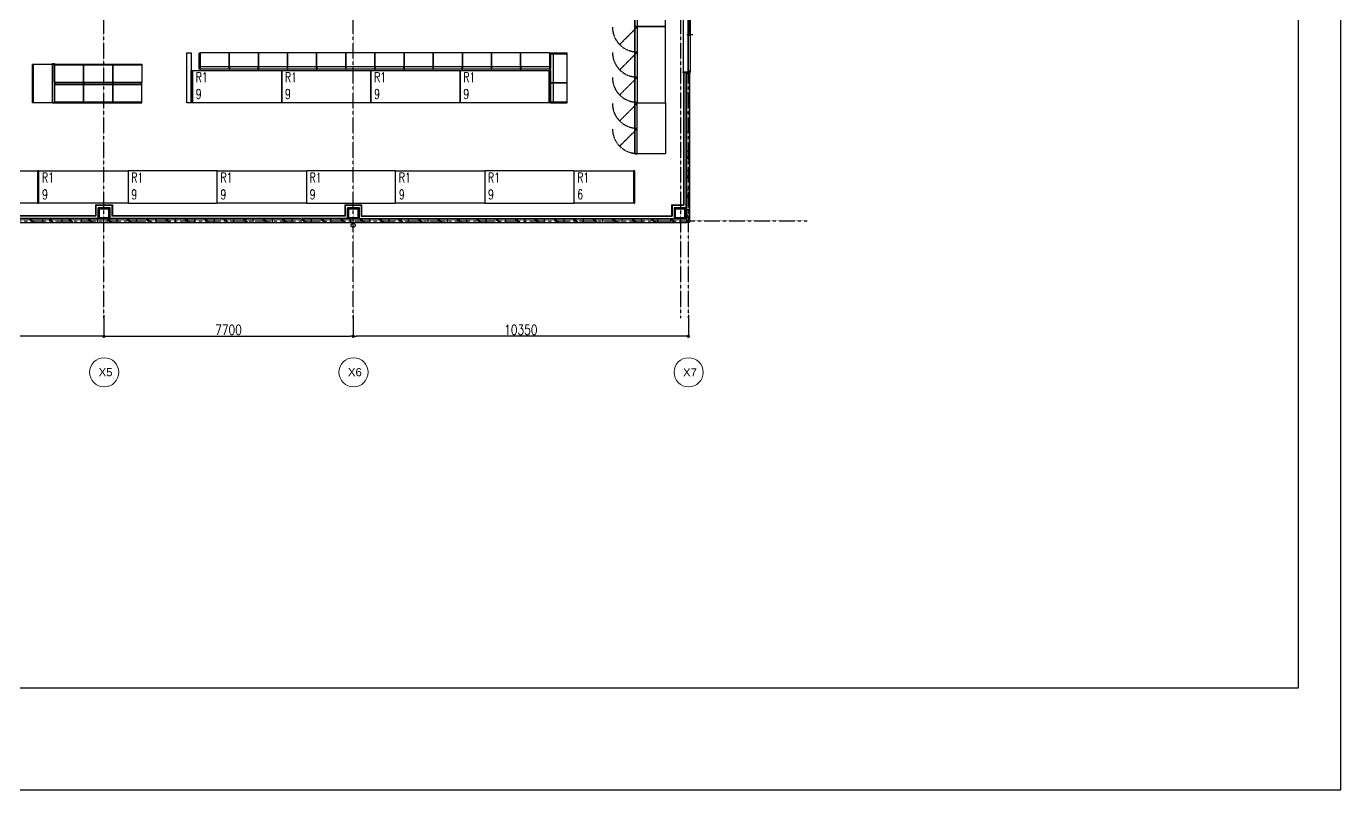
# Model space of a CAD drawing. Header units: millimetres. Extents: x 0 to 181737, y 0 to 59400.
# Drawn here: x 137601 to 178200, y 0 to 23582 of the extents above; entities that cross this region are included whole.
import ezdxf

# ---------------------------------------------------------------- set-up
doc = ezdxf.new("R2010")
doc.units = ezdxf.units.MM
doc.header["$LTSCALE"] = 0.2
for name, pattern in [('CENTER', [50.8, 31.75, -6.35, 6.35, -6.35]), ('HIDDEN', [9.525, 6.35, -3.175]), ('HIDDEN2', [0.1875, 0.125, -0.0625])]:
    doc.linetypes.add(name, pattern=pattern)
doc.layers.get('Defpoints').update_dxf_attribs({"color": 5})
for name, color, linetype in [('A_寸法', 7, 'Continuous'), ('A_建築', 8, 'Continuous'), ('A_建築（下図）', 8, 'Continuous'), ('A_建築（軽鉄下地）', 8, 'Continuous'), ('A_通り番号', 8, 'Continuous'), ('冷設', 8, 'HIDDEN')]:
    doc.layers.add(name, color=color, linetype=linetype)
doc.layers.add('A_通芯', color=8, linetype='CENTER', plot=False)
doc.layers.add('冷設_種類', color=213, linetype='HIDDEN', plot=False)
doc.styles.add('Dim', font='simplex.shx', dxfattribs={"width": 0.8, "bigfont": 'extfont2.shx'})
doc.styles.add('PDF Arial', font='arial.ttf')
doc.styles.get("Standard").update_dxf_attribs({"font": 'simplex.shx', "width": 0.8, "bigfont": 'extfont2.shx'})
doc.dimstyles.new('1-1', dxfattribs={"dimtxt": 3, "dimasz": 1, "dimexe": 1, "dimexo": 0, "dimgap": 1, "dimtad": 1, "dimdec": 0, "dimtxsty": 'Dim', "dimblk": 'DOT', "dimcen": 0, "dimadec": 0, "dimazin": 0, "dimtfac": 1, "dimtdec": 0, "dimtix": 1, "dimtmove": 2, "dimatfit": 3, "dimldrblk": '引出矢', "dimfxl": 1, "dimarcsym": 0})

# ---------------------------------------------------------------- blocks, each defined once
blk = doc.blocks.new('_Dot')
at = {"color": 0, "linetype": 'ByBlock', "lineweight": -2}
blk.add_line((-0.5, 0), (-1, 0), dxfattribs=at)
at = {"color": 0, "linetype": 'ByBlock', "const_width": 0.5}
blk.add_lwpolyline([(-0.25, 0, 1), (0.25, 0, 1)], format="xyb", close=True, dxfattribs=at)
blk = doc.blocks.new('*D28')
at = {"layer": 'A_寸法', "lineweight": -2, "transparency": 16777216}
for p, q in [((129800, 14663), (129800, 14005)), ((140000, 14663), (140000, 14005)), ((139900, 14006), (129900, 14006))]:
    blk.add_line(p, q, dxfattribs=at)
at = {"layer": 'Defpoints', "color": 0, "transparency": 16777216}
for p in [(129800, 14663), (140000, 14663), (129800, 14006)]:
    blk.add_point(p, dxfattribs=at)
at = {"layer": 'A_寸法', "lineweight": -2, "transparency": 16777216, "xscale": 100, "yscale": 100, "zscale": 100, "rotation": 180}
blk.add_blockref('_Dot', (129800, 14006), dxfattribs=at)
at = {"layer": 'A_寸法', "lineweight": -2, "transparency": 16777216, "xscale": 100, "yscale": 100, "zscale": 100}
blk.add_blockref('_Dot', (140000, 14006), dxfattribs=at)
at = {"layer": 'A_寸法', "transparency": 16777216, "insert": (134900, 14206), "char_height": 300, "attachment_point": 5, "style": 'Dim'}
blk.add_mtext('10200', dxfattribs=at)
blk = doc.blocks.new('引出矢')
at = {"color": 0, "linetype": 'ByBlock', "lineweight": -2}
for p, q in [((-3.86, 1.04), (0, 0)), ((0, 0), (-1, 0)), ((-3.86, -1.04), (0, 0))]:
    blk.add_line(p, q, dxfattribs=at)
blk = doc.blocks.new('*D29')
at = {"layer": 'A_寸法', "lineweight": -2, "transparency": 16777216}
for p, q in [((140000, 14663), (140000, 14005)), ((147700, 14663), (147700, 14005)), ((140100, 14006), (147600, 14006))]:
    blk.add_line(p, q, dxfattribs=at)
at = {"layer": 'Defpoints', "color": 0, "transparency": 16777216}
for p in [(140000, 14663), (147700, 14663), (147700, 14006)]:
    blk.add_point(p, dxfattribs=at)
at = {"layer": 'A_寸法', "lineweight": -2, "transparency": 16777216, "xscale": 100, "yscale": 100, "zscale": 100, "rotation": 180}
blk.add_blockref('_Dot', (140000, 14006), dxfattribs=at)
at = {"layer": 'A_寸法', "lineweight": -2, "transparency": 16777216, "xscale": 100, "yscale": 100, "zscale": 100}
blk.add_blockref('_Dot', (147700, 14006), dxfattribs=at)
at = {"layer": 'A_寸法', "transparency": 16777216, "insert": (143850, 14206), "char_height": 300, "attachment_point": 5, "style": 'Dim'}
blk.add_mtext('7700', dxfattribs=at)
blk = doc.blocks.new('*D30')
at = {"layer": 'A_寸法', "lineweight": -2, "transparency": 16777216}
for p, q in [((147700, 14663), (147700, 14005)), ((158050, 14663), (158050, 14005)), ((157950, 14006), (147800, 14006))]:
    blk.add_line(p, q, dxfattribs=at)
at = {"layer": 'Defpoints', "color": 0}
for p in [(147700, 14663), (158050, 14663), (147700, 14006)]:
    blk.add_point(p, dxfattribs=at)
at = {"layer": 'A_寸法', "lineweight": -2, "transparency": 16777216, "xscale": 100, "yscale": 100, "zscale": 100, "rotation": 180}
blk.add_blockref('_Dot', (147700, 14006), dxfattribs=at)
at = {"layer": 'A_寸法', "lineweight": -2, "transparency": 16777216, "xscale": 100, "yscale": 100, "zscale": 100}
blk.add_blockref('_Dot', (158050, 14006), dxfattribs=at)
at = {"layer": 'A_寸法', "transparency": 16777216, "insert": (152875, 14206), "char_height": 300, "attachment_point": 5, "style": 'Dim'}
blk.add_mtext('10350', dxfattribs=at)

msp = doc.modelspace()

# ---------------------------------------------------------------- linework, layer by layer
at = {"layer": 'A_建築'}
for p, q in [((157900, 22140), (157900, 18065)), ((139740, 18065), (140260, 18065)), ((139740, 18065), (139740, 17725)), ((140260, 18065), (140260, 17725)), ((147440, 18065), (147960, 18065)), ((147440, 18065), (147440, 17725)), ((147960, 18065), (147960, 17725)), ((157535, 18065), (157900, 18065)), ((157535, 18065), (157535, 17725)), ((139740, 17725), (130932.5, 17725)), ((147440, 17725), (140260, 17725)), ((147960, 17725), (157535, 17725))]:
    msp.add_line(p, q, dxfattribs=at)
at = {"layer": 'A_建築（下図）', "color": 8, "linetype": 'Continuous'}
for p, q in [((157890, 24485), (157890, 22165)), ((158040, 22175), (158040, 24475)), ((158090, 24475), (158090, 23355)), ((158110, 24475), (158110, 22175)), ((158070, 23355), (158040, 23355)), ((158070, 23355), (158040, 23355)), ((158040, 23355), (158070, 23355)), ((158040, 23355), (158040, 23295)), ((158070, 23295), (158040, 23295)), ((158055, 22235), (158055, 23295)), ((158070, 23355), (158070, 23295)), ((158105, 23355), (158075, 23355)), ((158105, 23355), (158075, 23355)), ((158075, 23355), (158105, 23355)), ((158075, 23355), (158075, 23295)), ((158105, 23295), (158075, 23295)), ((158105, 23355), (158105, 23295)), ((158040, 22165), (157890, 22165)), ((157890, 22140), (157890, 22165)), ((158040, 22140), (157890, 22140)), ((158000, 22117), (158008, 22125)), ((158000, 17525), (158000, 22117)), ((158008, 22125), (158092, 22125)), ((158070, 22235), (158040, 22235)), ((158040, 22175), (158040, 22235)), ((158040, 22140), (158040, 22175)), ((158110, 22175), (158040, 22175)), ((158070, 22175), (158040, 22175)), ((158070, 22175), (158040, 22175)), ((158040, 22175), (158070, 22175)), ((158110, 22140), (158040, 22140)), ((158110, 22140), (158040, 22140)), ((158070, 22175), (158070, 22235)), ((158092, 22125), (158100, 22117)), ((158100, 17534.41), (158100, 22117)), ((158110, 22140), (158110, 22175)), ((158000, 21525), (158100, 21525)), ((158000, 20925), (158100, 20925)), ((158000, 20325), (158100, 20325)), ((158000, 19725), (158100, 19725)), ((158000, 19571.65), (158100, 19471.65)), ((158000, 19527.32), (158100, 19427.32)), ((158000, 19125), (158100, 19125)), ((158000, 18971.65), (158100, 18871.65)), ((158000, 18927.32), (158100, 18827.32)), ((158000, 18525), (158100, 18525)), ((158000, 18371.65), (158100, 18271.65)), ((158000, 18327.32), (158100, 18227.32)), ((158000, 17925), (158100, 17925)), ((158000, 17625), (135108, 17625)), ((135108, 17525), (158000, 17525)), ((137702.32, 17625), (137802.32, 17525)), ((137746.65, 17625), (137846.65, 17525)), ((138100, 17625), (138100, 17525)), ((138302.32, 17625), (138402.32, 17525)), ((138346.65, 17625), (138446.65, 17525)), ((138700, 17625), (138700, 17525)), ((138902.32, 17625), (139002.32, 17525)), ((138946.65, 17625), (139046.65, 17525)), ((139300, 17625), (139300, 17525)), ((139502.32, 17625), (139602.32, 17525)), ((139546.65, 17625), (139646.65, 17525)), ((139800, 17625), (139800, 17525)), ((140102.32, 17625), (140202.32, 17525)), ((140146.65, 17625), (140246.65, 17525)), ((140400, 17625), (140400, 17525)), ((140706.75, 17624.5), (140806.75, 17524.5)), ((140751.08, 17624.5), (140851.08, 17524.5)), ((141000, 17625), (141000, 17525)), ((141302.32, 17625), (141402.32, 17525)), ((141346.65, 17625), (141446.65, 17525)), ((141600, 17625), (141600, 17525)), ((141902.32, 17625), (142002.32, 17525)), ((141946.65, 17625), (142046.65, 17525)), ((142200, 17625), (142200, 17525)), ((142502.32, 17625), (142602.32, 17525)), ((142546.65, 17625), (142646.65, 17525)), ((142800, 17625), (142800, 17525)), ((143102.32, 17625), (143202.32, 17525)), ((143146.65, 17625), (143246.65, 17525)), ((143400, 17625), (143400, 17525)), ((143702.32, 17625), (143802.32, 17525)), ((143746.65, 17625), (143846.65, 17525)), ((144000, 17625), (144000, 17525)), ((144302.32, 17625), (144402.32, 17525)), ((144346.65, 17625), (144446.65, 17525)), ((144600, 17625), (144600, 17525)), ((144902.32, 17625), (145002.32, 17525)), ((144946.65, 17625), (145046.65, 17525)), ((145200, 17625), (145200, 17525)), ((145502.32, 17625), (145602.32, 17525)), ((145546.65, 17625), (145646.65, 17525)), ((145800, 17625), (145800, 17525)), ((146102.32, 17625), (146202.32, 17525)), ((146146.65, 17625), (146246.65, 17525)), ((146400, 17625), (146400, 17525)), ((146702.32, 17625), (146802.32, 17525)), ((146746.65, 17625), (146846.65, 17525)), ((147000, 17625), (147000, 17525)), ((147302.32, 17625), (147402.32, 17525)), ((147346.65, 17625), (147446.65, 17525)), ((147600, 17625), (147600, 17525)), ((147902.32, 17625), (148002.32, 17525)), ((147946.65, 17625), (148046.65, 17525)), ((148200, 17625), (148200, 17525)), ((148502.32, 17625), (148602.32, 17525)), ((148546.65, 17625), (148646.65, 17525)), ((148800, 17625), (148800, 17525)), ((149102.32, 17625), (149202.32, 17525)), ((149146.65, 17625), (149246.65, 17525)), ((149400, 17625), (149400, 17525)), ((149702.32, 17625), (149802.32, 17525)), ((149746.65, 17625), (149846.65, 17525)), ((150000, 17625), (150000, 17525)), ((150302.32, 17625), (150402.32, 17525)), ((150346.65, 17625), (150446.65, 17525)), ((150600, 17625), (150600, 17525)), ((150902.32, 17625), (151002.32, 17525)), ((150946.65, 17625), (151046.65, 17525)), ((151200, 17625), (151200, 17525)), ((151502.32, 17625), (151602.32, 17525)), ((151546.65, 17625), (151646.65, 17525)), ((151800, 17625), (151800, 17525)), ((152102.32, 17625), (152202.32, 17525)), ((152146.65, 17625), (152246.65, 17525)), ((152400, 17625), (152400, 17525)), ((152702.32, 17625), (152802.32, 17525)), ((152746.65, 17625), (152846.65, 17525)), ((153000, 17625), (153000, 17525)), ((153302.32, 17625), (153402.32, 17525)), ((153346.65, 17625), (153446.65, 17525)), ((153600, 17625), (153600, 17525)), ((153902.32, 17625), (154002.32, 17525)), ((153946.65, 17625), (154046.65, 17525)), ((154200, 17625), (154200, 17525)), ((154502.32, 17625), (154602.32, 17525)), ((154546.65, 17625), (154646.65, 17525)), ((154800, 17625), (154800, 17525)), ((155102.32, 17625), (155202.32, 17525)), ((155146.65, 17625), (155246.65, 17525)), ((155400, 17625), (155400, 17525)), ((155702.32, 17625), (155802.32, 17525)), ((155746.65, 17625), (155846.65, 17525)), ((156000, 17625), (156000, 17525)), ((156302.32, 17625), (156402.32, 17525)), ((156346.65, 17625), (156446.65, 17525)), ((156600, 17625), (156600, 17525)), ((156902.32, 17625), (157002.32, 17525)), ((156946.65, 17625), (157046.65, 17525)), ((157100, 17625), (157100, 17525)), ((157500, 17625), (157500, 17525)), ((157502.32, 17625), (157602.32, 17525)), ((157546.65, 17625), (157646.65, 17525)), ((158000, 17771.65), (158100, 17671.65)), ((158000, 17727.32), (158100, 17627.32)), ((158000, 17534.41), (158008, 17526.41)), ((158008, 17526.41), (158092, 17526.41)), ((158092, 17526.41), (158100, 17534.41))]:
    msp.add_line(p, q, dxfattribs=at)
at = {"layer": 'A_建築（下図）', "color": 8}
msp.add_line((158008, 23325), (158187.28, 23325), dxfattribs=at)
at = {"layer": 'A_建築（下図）', "color": 8, "flags": 128}
for points in [[(139850, 17980), (140150, 17980), (140175, 17955), (140175, 17655), (140150, 17630), (139850, 17630), (139825, 17655), (139825, 17955), (139850, 17980)], [(147550, 17980), (147850, 17980), (147875, 17955), (147875, 17655), (147850, 17630), (147550, 17630), (147525, 17655), (147525, 17955), (147550, 17980)], [(157645, 17980), (157945, 17980), (157970, 17955), (157970, 17655), (157945, 17630), (157645, 17630), (157620, 17655), (157620, 17955), (157645, 17980)]]:
    msp.add_lwpolyline(points, close=True, dxfattribs=at)
at = {"layer": 'A_建築（下図）', "color": 8, "linetype": 'Continuous', "flags": 128}
for points in [[(140133, 17655), (139867, 17655), (139850, 17672), (139850, 17938), (139867, 17955), (140133, 17955), (140150, 17938), (140150, 17672), (140133, 17655)], [(140133, 17667), (139867, 17667), (139862, 17672), (139862, 17938), (139867, 17943), (140133, 17943), (140138, 17938), (140138, 17672), (140133, 17667)], [(147833, 17655), (147567, 17655), (147550, 17672), (147550, 17938), (147567, 17955), (147833, 17955), (147850, 17938), (147850, 17672), (147833, 17655)], [(147833, 17667), (147567, 17667), (147562, 17672), (147562, 17938), (147567, 17943), (147833, 17943), (147838, 17938), (147838, 17672), (147833, 17667)], [(157928, 17655), (157662, 17655), (157645, 17672), (157645, 17938), (157662, 17955), (157928, 17955), (157945, 17938), (157945, 17672), (157928, 17655)], [(157928, 17667), (157662, 17667), (157657, 17672), (157657, 17938), (157662, 17943), (157928, 17943), (157933, 17938), (157933, 17672), (157928, 17667)]]:
    msp.add_lwpolyline(points, close=True, dxfattribs=at)
at = {"layer": 'A_建築（下図）', "color": 8, "linetype": 'Continuous'}
msp.add_circle((147698, 17432.57), 62.5, dxfattribs=at)
at = {"layer": 'A_建築（軽鉄下地）', "color": 8, "ltscale": 50}
for p, q in [((157912.5, 22140), (157912.5, 18052.5)), ((157977.5, 22140), (157977.5, 17987.5)), ((139752.5, 18052.5), (140247.5, 18052.5)), ((139752.5, 18052.5), (139752.5, 17712.5)), ((139817.5, 17987.5), (140182.5, 17987.5)), ((139817.5, 17987.5), (139817.5, 17647.5)), ((140182.5, 17987.5), (140182.5, 17647.5)), ((140247.5, 18052.5), (140247.5, 17712.5)), ((147452.5, 18052.5), (147947.5, 18052.5)), ((147452.5, 18052.5), (147452.5, 17712.5)), ((147517.5, 17987.5), (147882.5, 17987.5)), ((147517.5, 17987.5), (147517.5, 17647.5)), ((147882.5, 17987.5), (147882.5, 17647.5)), ((147947.5, 18052.5), (147947.5, 17712.5)), ((157547.5, 18052.5), (157912.5, 18052.5)), ((157547.5, 18052.5), (157547.5, 17712.5)), ((157612.5, 17987.5), (157977.5, 17987.5)), ((157612.5, 17987.5), (157612.5, 17647.5)), ((139752.5, 17712.5), (130932.5, 17712.5)), ((139817.5, 17647.5), (130932.5, 17647.5)), ((147517.5, 17647.5), (140182.5, 17647.5)), ((147452.5, 17712.5), (140247.5, 17712.5)), ((147882.5, 17647.5), (157612.5, 17647.5)), ((147947.5, 17712.5), (157547.5, 17712.5))]:
    msp.add_line(p, q, dxfattribs=at)
at = {"layer": 'A_通り番号', "lineweight": 13}
for centre, radius in [((140008.64, 12894.07), 450.12), ((147708.63, 12894.08), 450.13), ((158058.6, 12894.1), 450.15)]:
    msp.add_circle(centre, radius, dxfattribs=at)
at = {"layer": 'A_通芯', "color": 8}
for points in [[(140000, 14565.35), (140000, 46450.31)], [(147700, 14565.35), (147700, 46450.31)], [(157820, 14565.35), (157820, 46450.31)], [(158050, 14565.35), (158050, 46450.31)], [(106118.42, 17575), (161724.97, 17575)]]:
    msp.add_lwpolyline(points, dxfattribs=at)
at = {"layer": 'Defpoints'}
for points in [[(94100, 0), (178200, 0), (178200, 59400), (94100, 59400)], [(95415, 58150), (176885, 58150), (176885, 3138.54), (95415, 3138.54)]]:
    msp.add_lwpolyline(points, close=True, dxfattribs=at)
at = {"layer": '冷設', "color": 8, "linetype": 'HIDDEN2', "ltscale": 50}
for p, q in [((155928.96, 23015.51), (156464.95, 23551.49)), ((155928.96, 22237.51), (156464.95, 22773.49)), ((155928.96, 21459.51), (156464.95, 21995.49)), ((155928.96, 20656.51), (156464.95, 21192.49)), ((155928.96, 19878.51), (156464.95, 20414.49))]:
    msp.add_line(p, q, dxfattribs=at)
for points in [[(157339.95, 25925.99), (156399.95, 25925.99), (156399.95, 23570.99), (157339.95, 23570.99)], [(156399.95, 25925.99), (156464.95, 25925.99), (156464.95, 23570.99), (156399.95, 23570.99)], [(157339.95, 23570.99), (156399.95, 23570.99), (156399.95, 21215.99), (157339.95, 21215.99)], [(156399.95, 23570.99), (156464.95, 23570.99), (156464.95, 21215.99), (156399.95, 21215.99)], [(142555, 22760.59), (142695, 22760.59), (142695, 21216.59), (142555, 21216.59)], [(142945, 22760.59), (142970, 22760.59), (142970, 22256.01), (142945, 22256.01)], [(143870, 22760.01), (142970, 22760.01), (142970, 22336.01), (143870, 22336.01)], [(144770, 22760.59), (143870, 22760.59), (143870, 22336.59), (144770, 22336.59)], [(145670, 22760.59), (144770, 22760.59), (144770, 22336.59), (145670, 22336.59)], [(146570, 22760.01), (145670, 22760.01), (145670, 22336.01), (146570, 22336.01)], [(147470, 22760.01), (146570, 22760.01), (146570, 22336.01), (147470, 22336.01)], [(148370, 22760.59), (147470, 22760.59), (147470, 22336.59), (148370, 22336.59)], [(149270, 22760.01), (148370, 22760.01), (148370, 22336.01), (149270, 22336.01)], [(150170, 22760.59), (149270, 22760.59), (149270, 22336.59), (150170, 22336.59)], [(151070, 22760.59), (150170, 22760.59), (150170, 22336.59), (151070, 22336.59)], [(151970, 22760.01), (151070, 22760.01), (151070, 22336.01), (151970, 22336.01)], [(152870, 22760.59), (151970, 22760.59), (151970, 22336.59), (152870, 22336.59)], [(153770, 22760.59), (152870, 22760.59), (152870, 22336.59), (153770, 22336.59)], [(153770, 22760.59), (153795, 22760.59), (153795, 22256.59), (153770, 22256.59)], [(153795, 22760.59), (154299, 22760.59), (154299, 22735.59), (153795, 22735.59)], [(153795, 22748.09), (153875, 22748.09), (153875, 21822.59), (153795, 21822.59)], [(153795, 22735.59), (154299, 22735.59), (154299, 21835.59), (153795, 21835.59)], [(137792.02, 22416.46), (137814.02, 22416.46), (137814.02, 21216.46), (137792.02, 21216.46)], [(137814.02, 22416.46), (138408.02, 22416.46), (138408.02, 21216.46), (137814.02, 21216.46)], [(138408.02, 22429.46), (138473.02, 22429.46), (138473.02, 21203.46), (138408.02, 21203.46)], [(138408.02, 22429.46), (138473.02, 22429.46), (138473.02, 22403.46), (138408.02, 22403.46)], [(138473.02, 22416.46), (139373.02, 22416.46), (139373.02, 22394.46), (138473.02, 22394.46)], [(138473.02, 22394.46), (139373.02, 22394.46), (139373.02, 21848.96), (138473.02, 21848.96)], [(139373.02, 22416.46), (140273.02, 22416.46), (140273.02, 22394.46), (139373.02, 22394.46)], [(139373.02, 22394.46), (140273.02, 22394.46), (140273.02, 21848.96), (139373.02, 21848.96)], [(140273.02, 22416.46), (141173.02, 22416.46), (141173.02, 22394.46), (140273.02, 22394.46)], [(140273.02, 22394.46), (141173.02, 22394.46), (141173.02, 21848.96), (140273.02, 21848.96)], [(142970, 22336.01), (142957, 22336.01), (142957, 22256.01), (142970, 22256.01)], [(143870, 22256.01), (142970, 22256.01), (142970, 22336.01), (143870, 22336.01)], [(143870, 22336.59), (143857, 22336.59), (143857, 22256.59), (143870, 22256.59)], [(144770, 22256.59), (143870, 22256.59), (143870, 22336.59), (144770, 22336.59)], [(143883, 22336.01), (143870, 22336.01), (143870, 22256.01), (143883, 22256.01)], [(144770, 22336.59), (144757, 22336.59), (144757, 22256.59), (144770, 22256.59)], [(144783, 22336.59), (144770, 22336.59), (144770, 22256.59), (144783, 22256.59)], [(145670, 22256.59), (144770, 22256.59), (144770, 22336.59), (145670, 22336.59)], [(145670, 22336.01), (145657, 22336.01), (145657, 22256.01), (145670, 22256.01)], [(145683, 22336.59), (145670, 22336.59), (145670, 22256.59), (145683, 22256.59)], [(146570, 22256.01), (145670, 22256.01), (145670, 22336.01), (146570, 22336.01)], [(146570, 22336.01), (146557, 22336.01), (146557, 22256.01), (146570, 22256.01)], [(146583, 22336.01), (146570, 22336.01), (146570, 22256.01), (146583, 22256.01)], [(147470, 22256.01), (146570, 22256.01), (146570, 22336.01), (147470, 22336.01)], [(147470, 22336.59), (147457, 22336.59), (147457, 22256.59), (147470, 22256.59)], [(148370, 22256.59), (147470, 22256.59), (147470, 22336.59), (148370, 22336.59)], [(147483, 22336.01), (147470, 22336.01), (147470, 22256.01), (147483, 22256.01)], [(148370, 22336.01), (148357, 22336.01), (148357, 22256.01), (148370, 22256.01)], [(148383, 22336.59), (148370, 22336.59), (148370, 22256.59), (148383, 22256.59)], [(149270, 22256.01), (148370, 22256.01), (148370, 22336.01), (149270, 22336.01)], [(149270, 22336.59), (149257, 22336.59), (149257, 22256.59), (149270, 22256.59)], [(150170, 22256.59), (149270, 22256.59), (149270, 22336.59), (150170, 22336.59)], [(149283, 22336.01), (149270, 22336.01), (149270, 22256.01), (149283, 22256.01)], [(150170, 22336.59), (150157, 22336.59), (150157, 22256.59), (150170, 22256.59)], [(150183, 22336.59), (150170, 22336.59), (150170, 22256.59), (150183, 22256.59)], [(151070, 22256.59), (150170, 22256.59), (150170, 22336.59), (151070, 22336.59)], [(151070, 22336.01), (151057, 22336.01), (151057, 22256.01), (151070, 22256.01)], [(151083, 22336.59), (151070, 22336.59), (151070, 22256.59), (151083, 22256.59)], [(151970, 22256.01), (151070, 22256.01), (151070, 22336.01), (151970, 22336.01)], [(151970, 22336.59), (151957, 22336.59), (151957, 22256.59), (151970, 22256.59)], [(152870, 22256.59), (151970, 22256.59), (151970, 22336.59), (152870, 22336.59)], [(151983, 22336.01), (151970, 22336.01), (151970, 22256.01), (151983, 22256.01)], [(152870, 22336.59), (152857, 22336.59), (152857, 22256.59), (152870, 22256.59)], [(152883, 22336.59), (152870, 22336.59), (152870, 22256.59), (152883, 22256.59)], [(153770, 22256.59), (152870, 22256.59), (152870, 22336.59), (153770, 22336.59)], [(153783, 22336.59), (153770, 22336.59), (153770, 22256.59), (153783, 22256.59)], [(142697, 22216.59), (142735, 22216.59), (142735, 21216.59), (142697, 21216.59)], [(142735, 22216.59), (145490, 22216.59), (145490, 21216.59), (142735, 21216.59)], [(145490, 22216.59), (148245, 22216.59), (148245, 21216.59), (145490, 21216.59)], [(148245, 22216.59), (151000, 22216.59), (151000, 21216.59), (148245, 21216.59)], [(151000, 22216.59), (153755, 22216.59), (153755, 21216.59), (151000, 21216.59)], [(153755, 22216.59), (153795, 22216.59), (153795, 21216.59), (153755, 21216.59)], [(138473.02, 21238.46), (139373.02, 21238.46), (139373.02, 21783.96), (138473.02, 21783.96)], [(138486.02, 21848.96), (139360.02, 21848.96), (139360.02, 21783.96), (138486.02, 21783.96)], [(138486.02, 21783.96), (139360.02, 21783.96), (139360.02, 21848.96), (138486.02, 21848.96)], [(139373.02, 21238.46), (140273.02, 21238.46), (140273.02, 21783.96), (139373.02, 21783.96)], [(139386.02, 21848.96), (140260.02, 21848.96), (140260.02, 21783.96), (139386.02, 21783.96)], [(139386.02, 21783.96), (140260.02, 21783.96), (140260.02, 21848.96), (139386.02, 21848.96)], [(140273.02, 21238.46), (141173.02, 21238.46), (141173.02, 21783.96), (140273.02, 21783.96)], [(140286.02, 21848.96), (141160.02, 21848.96), (141160.02, 21783.96), (140286.02, 21783.96)], [(140286.02, 21783.96), (141160.02, 21783.96), (141160.02, 21848.96), (140286.02, 21848.96)], [(153795, 21848.59), (153875, 21848.59), (153875, 21222.59), (153795, 21222.59)], [(154299, 21235.59), (153795, 21235.59), (153795, 21835.59), (154299, 21835.59)], [(138408.02, 21229.46), (138473.02, 21229.46), (138473.02, 21203.46), (138408.02, 21203.46)], [(138473.02, 21216.46), (139373.02, 21216.46), (139373.02, 21238.46), (138473.02, 21238.46)], [(139373.02, 21216.46), (140273.02, 21216.46), (140273.02, 21238.46), (139373.02, 21238.46)], [(140273.02, 21216.46), (141173.02, 21216.46), (141173.02, 21238.46), (140273.02, 21238.46)], [(153795, 21235.59), (154299, 21235.59), (154299, 21210.59), (153795, 21210.59)], [(156399.95, 19638.99), (156464.95, 19638.99), (156464.95, 21217.99), (156399.95, 21217.99)], [(156399.95, 21215.99), (157339.95, 21215.99), (157339.95, 19638.99), (156399.95, 19638.99)], [(135499.95, 19116.42), (137949.95, 19116.42), (137949.95, 18116.42), (135499.95, 18116.42)], [(137949.95, 18116.42), (137989.95, 18116.42), (137989.95, 19116.42), (137949.95, 19116.42)], [(137989.95, 19116.42), (140744.95, 19116.42), (140744.95, 18116.42), (137989.95, 18116.42)], [(140744.95, 18116.42), (143499.95, 18116.42), (143499.95, 19116.42), (140744.95, 19116.42)], [(143499.95, 19116.42), (146254.95, 19116.42), (146254.95, 18116.42), (143499.95, 18116.42)], [(146254.95, 18116.42), (149009.95, 18116.42), (149009.95, 19116.42), (146254.95, 19116.42)], [(149009.95, 19116.42), (151764.95, 19116.42), (151764.95, 18116.42), (149009.95, 18116.42)], [(151764.95, 18116.42), (154519.95, 18116.42), (154519.95, 19116.42), (151764.95, 19116.42)], [(154519.95, 19116.42), (156359.95, 19116.42), (156359.95, 18116.42), (154519.95, 18116.42)], [(156359.95, 18116.42), (156399.95, 18116.42), (156399.95, 19116.42), (156359.95, 19116.42)]]:
    msp.add_lwpolyline(points, close=True, dxfattribs=at)
for centre in [(156464.95, 23551.49), (156464.95, 22773.49), (156464.95, 21995.49), (156464.95, 21192.49), (156464.95, 20414.49)]:
    msp.add_arc(centre, 758, 180, 270, dxfattribs=at)

# ---------------------------------------------------------------- texts
at = {"layer": 'A_通り番号', "char_height": 250.505, "attachment_point": 1, "style": 'PDF Arial'}
for s, insert in [('X5', (139836.28, 13021.97)), ('X6', (147536.28, 13021.97)), ('X7', (157886.24, 13017.07))]:
    msp.add_mtext(s, dxfattribs=dict(at, insert=insert))
at = {"layer": '冷設_種類', "width": 0.7}
for s, p in [('R1', (142834.61, 21859.19)), ('R1', (145589.61, 21859.19)), ('R1', (148344.61, 21859.19)), ('R1', (151099.61, 21859.19)), ('9', (142836.73, 21338.53)), ('9', (145591.73, 21338.53)), ('9', (148346.73, 21338.53)), ('9', (151101.73, 21338.53)), ('R1', (138087.56, 18759.03)), ('R1', (140842.56, 18759.03)), ('R1', (143597.56, 18759.03)), ('R1', (146352.56, 18759.03)), ('R1', (149107.56, 18759.03)), ('R1', (151862.56, 18759.03)), ('R1', (154617.56, 18759.03)), ('9', (138089.68, 18238.37)), ('9', (140844.68, 18238.37)), ('9', (143599.68, 18238.37)), ('9', (146354.68, 18238.37)), ('9', (149109.68, 18238.37)), ('9', (151864.68, 18238.37)), ('6', (154619.68, 18238.37))]:
    msp.add_text(s, height=300, dxfattribs=at).set_placement(p)

# ---------------------------------------------------------------- dimensions: what is measured, and where the dimension line sits
at = {"layer": 'A_寸法'}
for base, p1, p2, picture, middle in [((129800, 14005.91), (140000, 14662.71), (129800, 14662.71), '*D28', (134900, 14205.91)), ((147700, 14005.91), (158050, 14662.71), (147700, 14662.71), '*D30', (152875, 14205.91))]:
    dim = msp.add_linear_dim(base=base, p1=p1, p2=p2, dimstyle='1-1', override={"dimscale": 1, "dimtxt": 300, "dimasz": 100, "dimgap": 50, "dimlfac": 1, "dimclrd": 256, "dimclre": 256, "dimclrt": 256}, dxfattribs=at)
    dim.commit()
    dim.dimension.update_dxf_attribs({"geometry": picture, "text_midpoint": middle})
dim = msp.add_linear_dim(base=(147700, 14005.91), p1=(140000, 14662.71), p2=(147700, 14662.71), angle=180, dimstyle='1-1', override={"dimscale": 1, "dimtxt": 300, "dimasz": 100, "dimgap": 50, "dimlfac": 1, "dimclrd": 256, "dimclre": 256, "dimclrt": 256}, dxfattribs=at)
dim.commit()
dim.dimension.update_dxf_attribs({"geometry": '*D29', "text_midpoint": (143850, 14205.91)})

doc.saveas('drawing.dxf')
